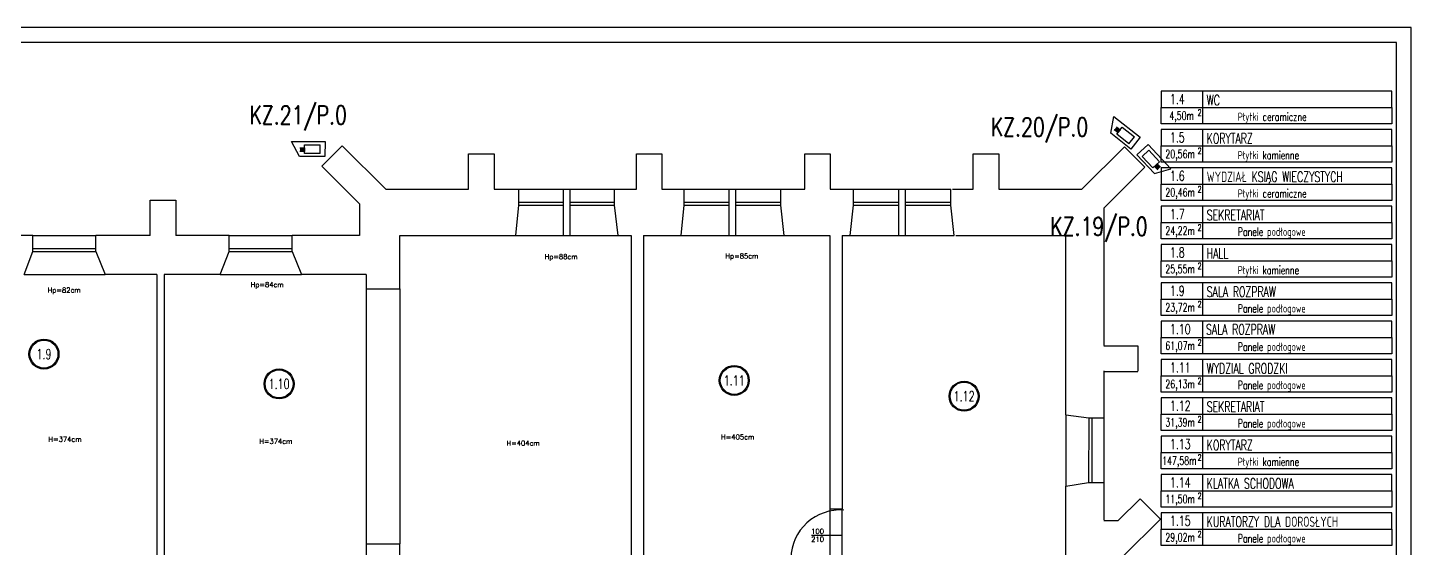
# Model space of a CAD drawing. Header units: millimetres. Extents: x 1324 to 4111, y 907 to 64537.
# Drawn here: x 1704.3 to 1982, y 1733.6 to 1838.2 of the extents above; entities that cross this region are included whole.
import ezdxf
from ezdxf.enums import TextEntityAlignment as Align

# ---------------------------------------------------------------- set-up
doc = ezdxf.new("R2010")
doc.units = ezdxf.units.MM
for name, color, linetype in [('_______CCTV', 7, 'Continuous'), ('OPISY', 170, 'Continuous'), ('podkład', 8, 'Continuous'), ('TABELKI', 7, 'Continuous')]:
    doc.layers.add(name, color=color, linetype=linetype)
doc.styles.add('OPIS_CIENKI', font='romans.shx', dxfattribs={"width": 0.75, "height": 2})
doc.styles.add('ROMAND', font='romand')

msp = doc.modelspace()

# ---------------------------------------------------------------- hatches: boundary and pattern name
at = {"layer": '_______CCTV'}
for points in [[(1923.57, 1817.72), (1922.83, 1818.29), (1922.38, 1817.72), (1923.12, 1817.14)], [(1759.87, 1814.06), (1758.93, 1814.06), (1758.93, 1813.33), (1759.87, 1813.33)], [(1930.99, 1810.86), (1931.64, 1810.17), (1931.1, 1809.67), (1930.46, 1810.36)]]:
    msp.add_hatch(color=256, dxfattribs=at).paths.add_polyline_path(points)

# ---------------------------------------------------------------- linework, layer by layer
at = {"layer": '_______CCTV', "color": 6}
for p, q in [((1921.68, 1816.99), (1922.31, 1820.36)), ((1922.31, 1820.36), (1927.6, 1816.24)), ((1925.73, 1813.84), (1921.68, 1816.99)), ((1757.26, 1815.37), (1763.96, 1815.37)), ((1758.83, 1812.32), (1757.26, 1815.37)), ((1763.96, 1815.37), (1763.95, 1812.32)), ((1927.6, 1816.24), (1925.73, 1813.84)), ((1929.17, 1814.73), (1926.94, 1812.65)), ((1933.74, 1809.84), (1929.17, 1814.73)), ((1763.95, 1812.32), (1758.83, 1812.32)), ((1926.94, 1812.65), (1930.44, 1808.91)), ((1930.44, 1808.91), (1933.74, 1809.84))]:
    msp.add_line(p, q, dxfattribs=at)
at = {"layer": '_______CCTV'}
for p, q in [((1923.12, 1817.14), (1922.38, 1817.72)), ((1922.83, 1818.29), (1923.57, 1817.72)), ((1922.87, 1816.81), (1923.96, 1818.21)), ((1925.34, 1814.88), (1922.87, 1816.81)), ((1923.57, 1817.72), (1923.12, 1817.14)), ((1923.96, 1818.21), (1926.44, 1816.28)), ((1758.93, 1814.06), (1759.87, 1814.06)), ((1759.87, 1812.91), (1759.87, 1814.69)), ((1759.87, 1814.69), (1763.01, 1814.68)), ((1759.87, 1814.06), (1759.87, 1813.33)), ((1763.01, 1812.91), (1763.01, 1814.68)), ((1925.34, 1814.88), (1926.44, 1816.28)), ((1759.87, 1813.33), (1758.93, 1813.33)), ((1763.01, 1812.91), (1759.87, 1812.91)), ((1928.01, 1812.37), (1929.31, 1813.58)), ((1928.01, 1812.37), (1930.15, 1810.07)), ((1931.45, 1811.29), (1929.31, 1813.58)), ((1930.15, 1810.07), (1931.45, 1811.29)), ((1930.99, 1810.86), (1930.46, 1810.36)), ((1931.64, 1810.17), (1930.99, 1810.86)), ((1930.46, 1810.36), (1931.1, 1809.67))]:
    msp.add_line(p, q, dxfattribs=at)
at = {"layer": 'DEFPOINTS', "color": 7}
for p, q in [((1982.01, 1838.21), (1326.01, 1838.21)), ((1982.01, 1545.77), (1982.01, 1838.21))]:
    msp.add_line(p, q, dxfattribs=at)
at = {"layer": 'OPISY', "color": 7, "linetype": 'Continuous'}
for p, q in [((1931.8, 1825.47), (1931.8, 1822.17)), ((1978.07, 1825.47), (1931.8, 1825.47)), ((1940.07, 1825.47), (1940.07, 1818.87)), ((1978.07, 1822.17), (1978.07, 1825.47)), ((1931.8, 1818.87), (1931.8, 1822.17)), ((1931.8, 1822.17), (1978.07, 1822.17)), ((1978.07, 1822.17), (1978.07, 1818.87)), ((1978.07, 1818.87), (1931.8, 1818.87)), ((1931.8, 1817.77), (1931.8, 1814.47)), ((1978.07, 1817.77), (1931.8, 1817.77)), ((1940.07, 1817.77), (1940.07, 1811.17)), ((1978.07, 1814.47), (1978.07, 1817.77)), ((1931.8, 1811.17), (1931.8, 1814.47)), ((1931.8, 1814.47), (1978.07, 1814.47)), ((1978.07, 1814.47), (1978.07, 1811.17)), ((1978.07, 1811.17), (1931.8, 1811.17)), ((1931.8, 1810.07), (1931.8, 1806.78)), ((1978.07, 1810.07), (1931.8, 1810.07)), ((1940.07, 1810.07), (1940.07, 1803.48)), ((1978.07, 1806.78), (1978.07, 1810.07)), ((1931.8, 1803.48), (1931.8, 1806.78)), ((1931.8, 1806.78), (1978.07, 1806.78)), ((1978.07, 1806.78), (1978.07, 1803.48)), ((1978.07, 1803.48), (1931.8, 1803.48)), ((1931.8, 1802.38), (1931.8, 1799.08)), ((1978.07, 1802.38), (1931.8, 1802.38)), ((1940.07, 1802.38), (1940.07, 1795.78)), ((1978.07, 1799.08), (1978.07, 1802.38)), ((1931.8, 1795.78), (1931.8, 1799.08)), ((1931.8, 1799.08), (1978.07, 1799.08)), ((1978.07, 1799.08), (1978.07, 1795.78)), ((1978.07, 1795.78), (1931.8, 1795.78)), ((1931.8, 1794.68), (1931.8, 1791.38)), ((1978.07, 1794.68), (1931.8, 1794.68)), ((1940.07, 1794.68), (1940.07, 1788.08)), ((1978.07, 1791.38), (1978.07, 1794.68)), ((1931.8, 1788.08), (1931.8, 1791.38)), ((1931.8, 1791.38), (1978.07, 1791.38)), ((1978.07, 1791.38), (1978.07, 1788.08)), ((1978.07, 1788.08), (1931.8, 1788.08)), ((1931.8, 1786.98), (1931.8, 1783.68)), ((1978.07, 1786.98), (1931.8, 1786.98)), ((1940.07, 1786.98), (1940.07, 1780.38)), ((1978.07, 1783.68), (1978.07, 1786.98)), ((1931.8, 1780.38), (1931.8, 1783.68)), ((1931.8, 1783.68), (1978.07, 1783.68)), ((1978.07, 1783.68), (1978.07, 1780.38)), ((1978.07, 1780.38), (1931.8, 1780.38)), ((1931.8, 1779.28), (1931.8, 1775.99)), ((1978.07, 1779.28), (1931.8, 1779.28)), ((1940.07, 1779.28), (1940.07, 1772.69)), ((1978.07, 1775.99), (1978.07, 1779.28)), ((1931.8, 1772.69), (1931.8, 1775.99)), ((1931.8, 1775.99), (1978.07, 1775.99)), ((1978.07, 1775.99), (1978.07, 1772.69)), ((1978.07, 1772.69), (1931.8, 1772.69)), ((1931.8, 1771.59), (1931.8, 1768.29)), ((1978.07, 1771.59), (1931.8, 1771.59)), ((1940.07, 1771.59), (1940.07, 1764.99)), ((1978.07, 1768.29), (1978.07, 1771.59)), ((1931.8, 1764.99), (1931.8, 1768.29)), ((1931.8, 1768.29), (1978.07, 1768.29)), ((1978.07, 1768.29), (1978.07, 1764.99)), ((1978.07, 1764.99), (1931.8, 1764.99)), ((1931.8, 1763.89), (1931.8, 1760.59)), ((1978.07, 1763.89), (1931.8, 1763.89)), ((1940.07, 1763.89), (1940.07, 1757.29)), ((1978.07, 1760.59), (1978.07, 1763.89)), ((1931.8, 1757.29), (1931.8, 1760.59)), ((1931.8, 1760.59), (1978.07, 1760.59)), ((1978.07, 1760.59), (1978.07, 1757.29)), ((1978.07, 1757.29), (1931.8, 1757.29)), ((1931.8, 1756.19), (1931.8, 1752.89)), ((1978.07, 1756.19), (1931.8, 1756.19)), ((1940.07, 1756.19), (1940.07, 1749.59)), ((1978.07, 1752.89), (1978.07, 1756.19)), ((1931.8, 1749.59), (1931.8, 1752.89)), ((1931.8, 1752.89), (1978.07, 1752.89)), ((1978.07, 1752.89), (1978.07, 1749.59)), ((1978.07, 1749.59), (1931.8, 1749.59)), ((1931.8, 1748.49), (1931.8, 1745.2)), ((1978.07, 1748.49), (1931.8, 1748.49)), ((1940.07, 1748.49), (1940.07, 1741.9)), ((1978.07, 1745.2), (1978.07, 1748.49)), ((1931.8, 1741.9), (1931.8, 1745.2)), ((1931.8, 1745.2), (1978.07, 1745.2)), ((1978.07, 1745.2), (1978.07, 1741.9)), ((1978.07, 1741.9), (1931.8, 1741.9)), ((1931.8, 1740.8), (1931.8, 1737.5)), ((1978.07, 1740.8), (1931.8, 1740.8)), ((1940.07, 1740.8), (1940.07, 1734.2)), ((1978.07, 1737.5), (1978.07, 1740.8)), ((1931.8, 1734.2), (1931.8, 1737.5)), ((1931.8, 1737.5), (1978.07, 1737.5)), ((1978.07, 1737.5), (1978.07, 1734.2)), ((1978.07, 1734.2), (1931.8, 1734.2))]:
    msp.add_line(p, q, dxfattribs=at)
at = {"layer": 'podkład', "color": 8}
for p, q in [((1763.32, 1810.4), (1767.42, 1814.5)), ((1767.42, 1814.5), (1776.18, 1805.75)), ((1915.9, 1805.75), (1924.42, 1814.27)), ((1924.42, 1814.27), (1928.53, 1810.17)), ((1792.79, 1805.75), (1792.79, 1812.84)), ((1792.79, 1812.84), (1797.89, 1812.84)), ((1797.89, 1812.84), (1797.89, 1805.75)), ((1826.49, 1805.75), (1826.49, 1812.84)), ((1826.49, 1812.84), (1831.59, 1812.84)), ((1831.59, 1812.84), (1831.59, 1805.75)), ((1860.29, 1805.75), (1860.29, 1812.84)), ((1860.29, 1812.84), (1865.39, 1812.84)), ((1865.39, 1812.84), (1865.39, 1805.75)), ((1894.09, 1805.75), (1894.09, 1812.84)), ((1894.09, 1812.84), (1899.19, 1812.84)), ((1899.19, 1812.84), (1899.19, 1805.75)), ((1763.32, 1810.4), (1770.89, 1802.84)), ((1928.53, 1810.17), (1920.29, 1801.93)), ((1776.18, 1805.75), (1792.79, 1805.75)), ((1797.89, 1805.75), (1802.89, 1805.75)), ((1802.89, 1802.55), (1802.89, 1805.75)), ((1802.89, 1805.75), (1822.09, 1805.75)), ((1811.84, 1796.45), (1811.84, 1805.75)), ((1813.14, 1796.45), (1813.14, 1805.75)), ((1822.09, 1805.75), (1826.49, 1805.75)), ((1822.09, 1802.55), (1822.09, 1805.75)), ((1831.59, 1805.75), (1837.09, 1805.75)), ((1836.04, 1802.55), (1836.04, 1805.75)), ((1836.04, 1805.75), (1845.09, 1805.75)), ((1845.09, 1796.45), (1845.09, 1805.75)), ((1845.09, 1805.75), (1846.39, 1805.75)), ((1846.39, 1796.45), (1846.39, 1805.75)), ((1846.39, 1805.75), (1855.44, 1805.75)), ((1855.44, 1805.75), (1860.29, 1805.75)), ((1855.44, 1802.55), (1855.44, 1805.75)), ((1865.39, 1805.75), (1870.39, 1805.75)), ((1870.05, 1802.55), (1870.05, 1805.75)), ((1870.05, 1805.75), (1879.15, 1805.75)), ((1879.15, 1796.45), (1879.15, 1805.75)), ((1879.15, 1805.75), (1880.45, 1805.75)), ((1880.45, 1805.75), (1889.55, 1805.75)), ((1880.45, 1796.45), (1880.45, 1805.75)), ((1889.55, 1802.55), (1889.55, 1805.75)), ((1889.89, 1805.75), (1894.09, 1805.75)), ((1899.19, 1805.75), (1915.9, 1805.75)), ((1728.89, 1796.45), (1728.89, 1803.54)), ((1728.89, 1803.54), (1733.99, 1803.54)), ((1733.99, 1803.54), (1733.99, 1796.45)), ((1770.89, 1802.84), (1770.89, 1796.45)), ((1802.29, 1796.45), (1802.89, 1802.55)), ((1802.89, 1803.15), (1811.84, 1803.15)), ((1802.89, 1802.55), (1811.84, 1802.55)), ((1813.14, 1803.15), (1822.09, 1803.15)), ((1813.14, 1802.55), (1822.09, 1802.55)), ((1822.79, 1796.45), (1822.09, 1802.55)), ((1835.44, 1796.45), (1836.04, 1802.55)), ((1836.04, 1803.15), (1845.09, 1803.15)), ((1836.04, 1802.55), (1845.09, 1802.55)), ((1846.39, 1803.15), (1855.44, 1803.15)), ((1846.39, 1802.55), (1855.44, 1802.55)), ((1856.14, 1796.45), (1855.44, 1802.55)), ((1869.35, 1796.45), (1870.05, 1802.55)), ((1870.05, 1803.15), (1879.15, 1803.15)), ((1870.05, 1802.55), (1879.15, 1802.55)), ((1880.45, 1803.15), (1889.55, 1803.15)), ((1880.45, 1802.55), (1889.55, 1802.55)), ((1890.25, 1796.45), (1889.55, 1802.55)), ((1920.29, 1801.93), (1920.29, 1774.4)), ((1705.34, 1796.45), (1695.79, 1796.45)), ((1705.34, 1793.25), (1705.34, 1796.45)), ((1705.34, 1796.45), (1717.94, 1796.45)), ((1728.89, 1796.45), (1717.94, 1796.45)), ((1717.94, 1793.25), (1717.94, 1796.45)), ((1744.74, 1796.45), (1733.99, 1796.45)), ((1744.74, 1793.25), (1744.74, 1796.45)), ((1744.74, 1796.45), (1757.34, 1796.45)), ((1770.89, 1796.45), (1757.34, 1796.45)), ((1757.34, 1793.25), (1757.34, 1796.45)), ((1778.99, 1785.75), (1778.99, 1796.45)), ((1778.99, 1796.45), (1802.29, 1796.45)), ((1802.29, 1796.45), (1822.79, 1796.45)), ((1822.79, 1796.45), (1825.4, 1796.45)), ((1825.4, 1796.45), (1825.4, 1726.55)), ((1827.9, 1796.45), (1836.49, 1796.45)), ((1827.9, 1796.45), (1827.9, 1726.55)), ((1835.44, 1796.45), (1856.14, 1796.45)), ((1856.14, 1796.45), (1865.29, 1796.45)), ((1865.29, 1796.45), (1865.29, 1741.55)), ((1867.79, 1796.45), (1869.69, 1796.45)), ((1867.79, 1796.45), (1867.79, 1741.55)), ((1869.35, 1796.45), (1890.25, 1796.45)), ((1890.59, 1796.45), (1912.69, 1796.45)), ((1912.69, 1760.45), (1912.69, 1796.45)), ((1703.54, 1788.65), (1705.34, 1793.25)), ((1705.34, 1793.85), (1717.94, 1793.85)), ((1705.34, 1793.25), (1717.94, 1793.25)), ((1717.94, 1793.25), (1719.84, 1788.65)), ((1742.94, 1788.65), (1744.74, 1793.25)), ((1744.74, 1793.85), (1757.34, 1793.85)), ((1744.74, 1793.25), (1757.34, 1793.25)), ((1757.34, 1793.25), (1759.24, 1788.65)), ((1703.54, 1788.65), (1719.84, 1788.65)), ((1730.19, 1788.65), (1719.84, 1788.65)), ((1730.19, 1788.65), (1730.19, 1726.55)), ((1742.94, 1788.65), (1731.69, 1788.65)), ((1731.69, 1788.65), (1731.69, 1726.55)), ((1742.94, 1788.65), (1759.24, 1788.65)), ((1772.19, 1788.65), (1759.24, 1788.65)), ((1772.19, 1788.65), (1772.19, 1785.75)), ((1772.19, 1785.75), (1778.99, 1785.75)), ((1772.19, 1785.75), (1772.19, 1734.55)), ((1778.99, 1785.75), (1778.99, 1734.55)), ((1920.29, 1774.29), (1927.09, 1774.29)), ((1927.09, 1774.29), (1927.09, 1769.23)), ((1920.29, 1769.3), (1920.29, 1759.85)), ((1920.29, 1769.19), (1927.09, 1769.19)), ((1912.69, 1760.45), (1917.25, 1759.85)), ((1912.69, 1760.45), (1912.69, 1746.15)), ((1917.25, 1759.85), (1917.21, 1746.85)), ((1917.25, 1759.85), (1920.29, 1759.85)), ((1917.89, 1759.85), (1917.89, 1746.85)), ((1920.29, 1759.85), (1920.29, 1746.85)), ((1912.69, 1746.15), (1917.21, 1746.85)), ((1912.69, 1726.55), (1912.69, 1746.15)), ((1917.21, 1746.85), (1920.29, 1746.85)), ((1920.29, 1746.85), (1920.29, 1739.35)), ((1865.29, 1741.55), (1867.79, 1741.55)), ((1865.29, 1741.55), (1865.29, 1731.55)), ((1867.79, 1731.55), (1867.79, 1741.55)), ((1923.19, 1739.24), (1927.57, 1743.62)), ((1927.57, 1743.62), (1931.67, 1739.52)), ((1920.29, 1739.24), (1923.19, 1739.24)), ((1931.67, 1739.52), (1924.13, 1731.98)), ((1867.79, 1736.25), (1861.61, 1736.25)), ((1772.19, 1734.55), (1772.19, 1726.55)), ((1772.19, 1734.55), (1778.99, 1734.55)), ((1778.99, 1726.55), (1778.99, 1734.55))]:
    msp.add_line(p, q, dxfattribs=at)
for centre, radius in [((1707.55, 1772.66), 3.01), ((1707.55, 1772.66), 2.81), ((1754.74, 1766.67), 3.01), ((1754.74, 1766.67), 2.81), ((1846.11, 1767.37), 3.01), ((1846.11, 1767.37), 2.81), ((1892.24, 1764.2), 3.01), ((1892.24, 1764.2), 2.81)]:
    msp.add_circle(centre, radius, dxfattribs=at)
msp.add_arc((1867.39, 1731.41), 9.95, 86.0307, 178.5364, dxfattribs=at)
at = {"layer": 'TABELKI', "color": 7}
for p, q in [((1979.01, 1835.21), (1329.01, 1835.21)), ((1979.01, 1548.77), (1979.01, 1835.21))]:
    msp.add_line(p, q, dxfattribs=at)

# ---------------------------------------------------------------- texts
at = {"color": 4, "linetype": 'Continuous', "style": 'OPIS_CIENKI', "width": 0.75}
for s, p in [('KZ.21/P.0', (1748.77, 1818.82)), ('KZ.20/P.0', (1897.58, 1816.41)), ('KZ.19/P.0', (1909.52, 1796.45))]:
    msp.add_text(s, height=3.713, dxfattribs=at).set_placement(p)
at = {"layer": 'OPISY', "color": 7, "linetype": 'Continuous', "style": 'ROMAND'}
for s, height, width, p in [('1.4', 1.979, 0.7, (1933.56, 1822.86, -11)), ('WC', 2.062, 0.666667, (1940.94, 1822.63)), (' 4,50m', 1.649, 0.7, (1932.64, 1819.71)), ('2', 1.24, 0.7, (1939.1, 1820.53, -73.31)), ('Płytki ceramiczne', 1.6495, 0.7, (1947.18, 1819.49)), ('1.5', 1.979, 0.7, (1933.56, 1815.16, -11)), ('KORYTARZ', 2.062, 0.666667, (1940.94, 1814.93)), ('20,56m', 1.649, 0.7, (1932.64, 1812.01)), ('2', 1.24, 0.7, (1939.1, 1812.84, -73.31)), ('Płytki kamienne', 1.6495, 0.7, (1947.18, 1811.79)), ('1.6', 1.979, 0.7, (1933.56, 1807.46, -11)), ('WYDZIAŁ KSIĄG WIECZYSTYCH', 2.0618, 0.666667, (1940.94, 1807.24)), ('20,46m', 1.649, 0.7, (1932.64, 1804.31)), ('2', 1.24, 0.7, (1939.1, 1805.14, -73.31)), ('Płytki ceramiczne', 1.6495, 0.7, (1947.18, 1804.1)), ('1.7', 1.979, 0.7, (1933.56, 1799.76, -11)), ('SEKRETARIAT', 2.0618, 0.666667, (1940.94, 1799.54)), ('24,22m', 1.649, 0.7, (1932.64, 1796.61)), ('2', 1.24, 0.7, (1939.1, 1797.44, -73.31)), ('Panele podłogowe', 1.6495, 0.7, (1947.18, 1796.4)), ('1.8', 1.979, 0.7, (1933.56, 1792.07, -11)), ('HALL', 2.062, 0.666667, (1940.94, 1791.84)), ('25,55m', 1.649, 0.7, (1932.64, 1788.92)), ('2', 1.24, 0.7, (1939.1, 1789.74, -73.31)), ('Płytki kamienne', 1.6495, 0.7, (1947.18, 1788.7)), ('1.9', 1.979, 0.7, (1933.56, 1784.37, -11)), ('SALA ROZPRAW', 2.0618, 0.666667, (1940.94, 1784.14)), ('2', 1.24, 0.7, (1939.1, 1782.05, -73.31)), ('23,72m', 1.649, 0.7, (1932.64, 1781.22)), ('Panele podłogowe', 1.6495, 0.7, (1947.18, 1781)), ('1.10', 1.979, 0.7, (1933.56, 1776.67, -11)), ('SALA ROZPRAW', 2.0618, 0.666667, (1940.8, 1776.58)), ('61,07m', 1.649, 0.7, (1932.64, 1773.52)), ('2', 1.24, 0.7, (1939.1, 1774.35, -73.31)), ('Panele podłogowe', 1.6495, 0.7, (1947.18, 1773.31)), ('1.11', 1.979, 0.7, (1933.56, 1768.97, -11)), ('WYDZIAL GRODZKI', 2.0618, 0.666667, (1940.94, 1768.75)), ('26,13m', 1.649, 0.7, (1932.64, 1765.82)), ('2', 1.24, 0.7, (1939.1, 1766.65, -73.31)), ('Panele podłogowe', 1.6495, 0.7, (1947.18, 1765.61)), ('1.12', 1.979, 0.7, (1933.56, 1761.28, -11)), ('SEKRETARIAT', 2.0618, 0.666667, (1940.94, 1761.05)), ('31,39m', 1.649, 0.7, (1932.64, 1758.13)), ('2', 1.24, 0.7, (1939.1, 1758.95, -73.31)), ('Panele podłogowe', 1.6495, 0.7, (1947.18, 1757.91)), ('1.13', 1.979, 0.7, (1933.56, 1753.58, -11)), ('KORYTARZ', 2.062, 0.666667, (1940.94, 1753.36)), ('147,58m', 1.649, 0.7, (1931.98, 1750.43)), ('2', 1.24, 0.7, (1939.1, 1751.26, -73.31)), ('Płytki kamienne', 1.6495, 0.7, (1947.18, 1750.21)), ('1.14', 1.979, 0.7, (1933.56, 1745.88, -11)), ('KLATKA SCHODOWA', 2.0618, 0.666667, (1940.94, 1745.66)), ('11,50m', 1.649, 0.7, (1932.64, 1742.73)), ('2', 1.24, 0.7, (1939.1, 1743.56, -73.31)), ('1.15', 1.979, 0.7, (1933.56, 1738.18, -11)), ('KURATORZY DLA DOROSŁYCH', 2.0618, 0.666667, (1940.94, 1737.96)), ('29,02m', 1.649, 0.7, (1932.64, 1735.03)), ('2', 1.24, 0.7, (1939.1, 1735.86, -73.31)), ('Panele podłogowe', 1.6495, 0.7, (1947.18, 1734.82))]:
    msp.add_text(s, height=height, dxfattribs=dict(at, width=width)).set_placement(p)
at = {"layer": 'podkład', "color": 8, "style": 'ROMAND'}
for s, p in [('Hp=88cm', (1811.36, 1791.43)), ('Hp=85cm', (1847.65, 1791.55)), ('Hp=82cm', (1711.61, 1784.7)), ('Hp=84cm', (1752.36, 1785.81)), ('H=374cm', (1711.78, 1754.76)), ('H=374cm', (1754.09, 1754.35)), ('H=405cm', (1846.81, 1755.2)), ('H=404cm', (1803.73, 1753.97))]:
    msp.add_text(s, height=1, dxfattribs=at).set_placement(p, align=Align.BOTTOM_CENTER)
at = {"layer": 'podkład', "color": 8, "style": 'ROMAND', "width": 0.7}
for s, p in [('1.9', (1707.55, 1772.66)), ('1.10', (1754.74, 1766.67)), ('1.11', (1846.11, 1767.37)), ('1.12', (1892.24, 1764.2))]:
    msp.add_text(s, height=2, dxfattribs=at).set_placement(p, align=Align.MIDDLE_CENTER)
at = {"layer": 'podkład', "color": 8, "style": 'ROMAND'}
for s, p in [('210', (1861.55, 1734.68)), ('100', (1861.55, 1736.25))]:
    msp.add_text(s, height=1, dxfattribs=at).set_placement(p, align=Align.BOTTOM_LEFT)

doc.saveas('drawing.dxf')
